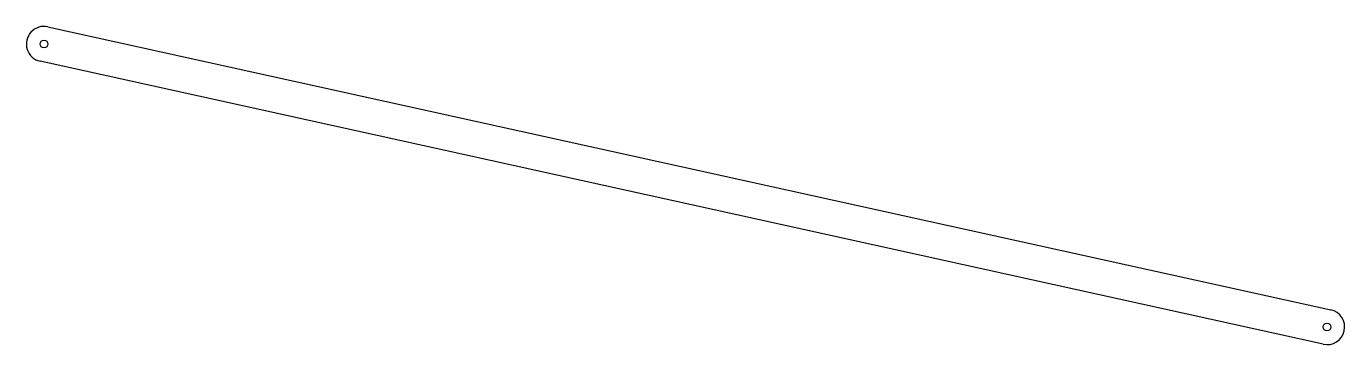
# Model space of a CAD drawing. Header units: millimetres. Extents: x 0 to 1118, y 0 to 270.
import ezdxf

# ---------------------------------------------------------------- set-up
doc = ezdxf.new("R2010")
doc.units = ezdxf.units.MM

msp = doc.modelspace()

# ---------------------------------------------------------------- linework, layer by layer
for p, q in [((18.2, 269.6, 0.9), (1106.6, 29.6, 0.9)), ((1100.2, 0.4, 0.9), (11.8, 240.4, 0.9))]:
    msp.add_line(p, q)
for centre in [(15, 255, 0.9), (1103.4, 15, 0.9)]:
    msp.add_circle(centre, 3.3)
for centre, start, end in [((15, 255, 0.9), 77.5649, 257.5649), ((1103.4, 15, 0.9), -102.4351, 77.5649)]:
    msp.add_arc(centre, 15, start, end)

doc.saveas('drawing.dxf')
